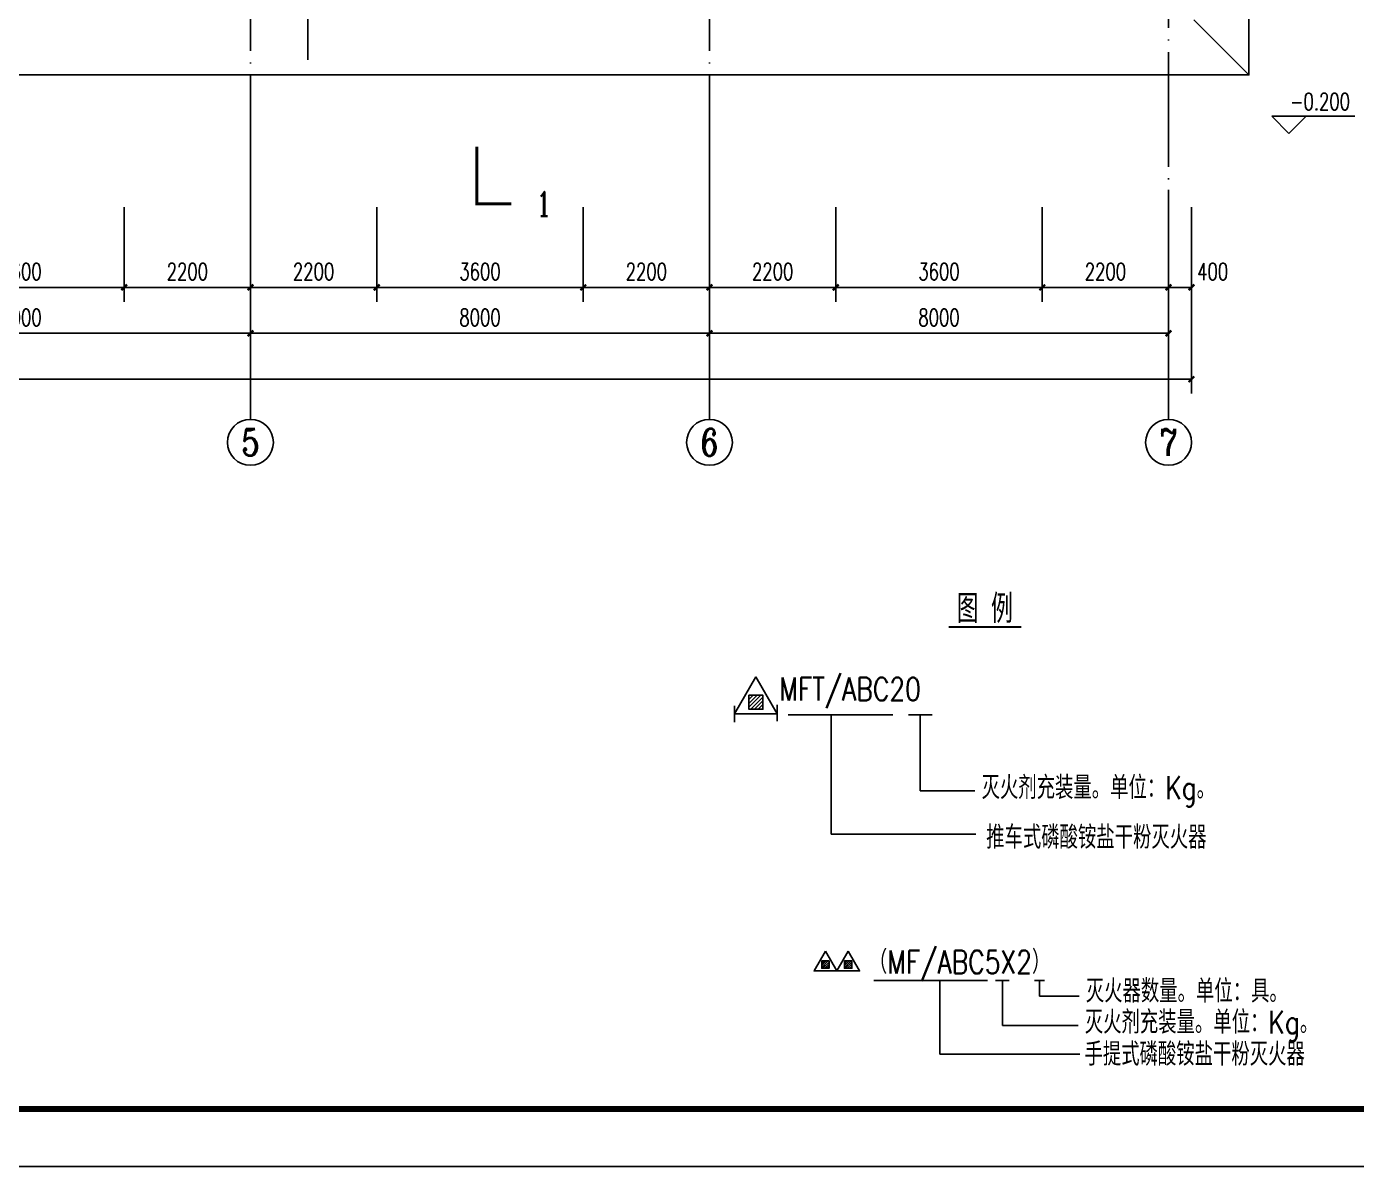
# Model space of a CAD drawing. Extents: x 4579863 to 4663963, y -547270 to -273670.
# Drawn here: x 4620809 to 4643984, y -482037 to -462180 of the extents above; entities that cross this region are included whole.
import ezdxf
from ezdxf.enums import TextEntityAlignment as Align

# ---------------------------------------------------------------- set-up
doc = ezdxf.new("R2010")
doc.units = 0
doc.header["$LTSCALE"] = 1000
doc.header["$MEASUREMENT"] = 0
doc.linetypes.add('DOTE', pattern=[2.42, 2, -0.2, 0.02, -0.2])
doc.layers.get('0').update_dxf_attribs({"linetype": 'CONTINUOUS'})
doc.layers.get('Defpoints').update_dxf_attribs({"linetype": 'CONTINUOUS'})
for name, color, linetype in [('$灭火器', 1, 'CONTINUOUS'), ('3T_BAR', 7, 'CONTINUOUS'), ('AXIS', 3, 'CONTINUOUS'), ('AXIS_TEXT', 7, 'CONTINUOUS'), ('DIM_ELEV', 3, 'CONTINUOUS'), ('DIM_SYMB', 3, 'CONTINUOUS'), ('DOTE', 252, 'CONTINUOUS'), ('gd灭火器', 51, 'CONTINUOUS'), ('PUB_DIM', 3, 'CONTINUOUS'), ('PUB_TEXT', 7, 'CONTINUOUS'), ('PUB_TITLE', 4, 'CONTINUOUS'), ('STAIR', 5, 'CONTINUOUS'), ('TWT_TEXT', 7, 'CONTINUOUS')]:
    doc.layers.add(name, color=color, linetype=linetype)
doc.styles.add('_HZTXT', font='txt.shx', dxfattribs={"width": 0.8, "bigfont": 'HZTXT.shx'})
doc.styles.add('_TCH_AXIS', font='COMPLEX', dxfattribs={"bigfont": 'GBCBIG'})
doc.styles.add('_TCH_DIM', font='SIMPLEX', dxfattribs={"bigfont": 'GBCBIG'})
doc.styles.add('_TCH_DIM_T3', font='SIMPLEX', dxfattribs={"width": 0.705882, "bigfont": 'GBCBIG'})
doc.styles.add('_TCH_LABEL', font='COMPLEX', dxfattribs={"bigfont": 'GBCBIG'})
doc.styles.add('COMPLEX', font='COMPLEX')
doc.styles.add('公司标准', font='sceie.shx', dxfattribs={"width": 0.7, "height": 300, "bigfont": 'sceic.shx'})
doc.dimstyles.new('_TCH_ARCH&&100', dxfattribs={"dimtxt": 297.5, "dimasz": 100, "dimexe": 250, "dimexo": 300, "dimgap": 126.25, "dimtad": 1, "dimdec": 0, "dimzin": 0, "dimdsep": 46, "dimtxsty": '_TCH_DIM_T3', "dimblk": 'ARCHTICK', "dimcen": 0.09, "dimclrt": 7, "dimazin": 2, "dimtfac": 1, "dimtdec": 0, "dimtix": 1, "dimtmove": 2, "dimatfit": 3, "dimfxl": 0, "dimtolj": 1, "dimtzin": 0, "dimarcsym": 0})

# ---------------------------------------------------------------- blocks, each defined once
blk = doc.blocks.new('_ArchTick')
at = {"color": 0, "linetype": 'ByBlock', "const_width": 0.4}
blk.add_lwpolyline([(-0.5, -0.5), (0.5, 0.5)], dxfattribs=at)
blk = doc.blocks.new('*D356')
at = {"layer": 'Defpoints', "color": 0}
for p in [(4618910, -465023), (4622510, -465023), (4622510, -466723)]:
    blk.add_point(p, dxfattribs=at)
at = {"layer": 'PUB_DIM', "color": 0, "lineweight": -2}
for p, q in [((4618910, -465323), (4618910, -466973)), ((4622510, -465323), (4622510, -466973)), ((4618910, -466723), (4622510, -466723))]:
    blk.add_line(p, q, dxfattribs=at)
at = {"layer": 'PUB_DIM', "color": 0, "lineweight": -2, "xscale": 100, "yscale": 100, "zscale": 100, "rotation": 180}
blk.add_blockref('_ArchTick', (4618910, -466723), dxfattribs=at)
at = {"layer": 'PUB_DIM', "color": 0, "lineweight": -2, "xscale": 100, "yscale": 100, "zscale": 100}
blk.add_blockref('_ArchTick', (4622510, -466723), dxfattribs=at)
at = {"layer": 'PUB_DIM', "color": 7, "insert": (4620710, -466448), "char_height": 297.5, "attachment_point": 5, "style": '_TCH_DIM_T3'}
blk.add_mtext('\\A1;3600', dxfattribs=at)
blk = doc.blocks.new('*D357')
at = {"layer": 'Defpoints', "color": 0}
for p in [(4622510, -465023), (4624710, -465023), (4624710, -466723)]:
    blk.add_point(p, dxfattribs=at)
at = {"layer": 'PUB_DIM', "color": 0, "lineweight": -2}
for p, q in [((4622510, -465323), (4622510, -466973)), ((4624710, -465323), (4624710, -466973)), ((4622510, -466723), (4624710, -466723))]:
    blk.add_line(p, q, dxfattribs=at)
at = {"layer": 'PUB_DIM', "color": 0, "lineweight": -2, "xscale": 100, "yscale": 100, "zscale": 100, "rotation": 180}
blk.add_blockref('_ArchTick', (4622510, -466723), dxfattribs=at)
at = {"layer": 'PUB_DIM', "color": 0, "lineweight": -2, "xscale": 100, "yscale": 100, "zscale": 100}
blk.add_blockref('_ArchTick', (4624710, -466723), dxfattribs=at)
at = {"layer": 'PUB_DIM', "color": 7, "insert": (4623610, -466448), "char_height": 297.5, "attachment_point": 5, "style": '_TCH_DIM_T3'}
blk.add_mtext('\\A1;2200', dxfattribs=at)
blk = doc.blocks.new('*D358')
at = {"layer": 'Defpoints', "color": 0}
for p in [(4624710, -465023), (4626910, -465023), (4626910, -466723)]:
    blk.add_point(p, dxfattribs=at)
at = {"layer": 'PUB_DIM', "color": 0, "lineweight": -2}
for p, q in [((4624710, -465323), (4624710, -466973)), ((4626910, -465323), (4626910, -466973)), ((4624710, -466723), (4626910, -466723))]:
    blk.add_line(p, q, dxfattribs=at)
at = {"layer": 'PUB_DIM', "color": 0, "lineweight": -2, "xscale": 100, "yscale": 100, "zscale": 100, "rotation": 180}
blk.add_blockref('_ArchTick', (4624710, -466723), dxfattribs=at)
at = {"layer": 'PUB_DIM', "color": 0, "lineweight": -2, "xscale": 100, "yscale": 100, "zscale": 100}
blk.add_blockref('_ArchTick', (4626910, -466723), dxfattribs=at)
at = {"layer": 'PUB_DIM', "color": 7, "insert": (4625810, -466448), "char_height": 297.5, "attachment_point": 5, "style": '_TCH_DIM_T3'}
blk.add_mtext('\\A1;2200', dxfattribs=at)
blk = doc.blocks.new('*D359')
at = {"layer": 'Defpoints', "color": 0}
for p in [(4626910, -465023), (4630510, -465023), (4630510, -466723)]:
    blk.add_point(p, dxfattribs=at)
at = {"layer": 'PUB_DIM', "color": 0, "lineweight": -2}
for p, q in [((4626910, -465323), (4626910, -466973)), ((4630510, -465323), (4630510, -466973)), ((4626910, -466723), (4630510, -466723))]:
    blk.add_line(p, q, dxfattribs=at)
at = {"layer": 'PUB_DIM', "color": 0, "lineweight": -2, "xscale": 100, "yscale": 100, "zscale": 100, "rotation": 180}
blk.add_blockref('_ArchTick', (4626910, -466723), dxfattribs=at)
at = {"layer": 'PUB_DIM', "color": 0, "lineweight": -2, "xscale": 100, "yscale": 100, "zscale": 100}
blk.add_blockref('_ArchTick', (4630510, -466723), dxfattribs=at)
at = {"layer": 'PUB_DIM', "color": 7, "insert": (4628710, -466448), "char_height": 297.5, "attachment_point": 5, "style": '_TCH_DIM_T3'}
blk.add_mtext('\\A1;3600', dxfattribs=at)
blk = doc.blocks.new('*D360')
at = {"layer": 'Defpoints', "color": 0}
for p in [(4630510, -465023), (4632710, -465023), (4632710, -466723)]:
    blk.add_point(p, dxfattribs=at)
at = {"layer": 'PUB_DIM', "color": 0, "lineweight": -2}
for p, q in [((4630510, -465323), (4630510, -466973)), ((4632710, -465323), (4632710, -466973)), ((4630510, -466723), (4632710, -466723))]:
    blk.add_line(p, q, dxfattribs=at)
at = {"layer": 'PUB_DIM', "color": 0, "lineweight": -2, "xscale": 100, "yscale": 100, "zscale": 100, "rotation": 180}
blk.add_blockref('_ArchTick', (4630510, -466723), dxfattribs=at)
at = {"layer": 'PUB_DIM', "color": 0, "lineweight": -2, "xscale": 100, "yscale": 100, "zscale": 100}
blk.add_blockref('_ArchTick', (4632710, -466723), dxfattribs=at)
at = {"layer": 'PUB_DIM', "color": 7, "insert": (4631610, -466448), "char_height": 297.5, "attachment_point": 5, "style": '_TCH_DIM_T3'}
blk.add_mtext('\\A1;2200', dxfattribs=at)
blk = doc.blocks.new('*D361')
at = {"layer": 'Defpoints', "color": 0}
for p in [(4632710, -465023), (4634910, -465023), (4634910, -466723)]:
    blk.add_point(p, dxfattribs=at)
at = {"layer": 'PUB_DIM', "color": 0, "lineweight": -2}
for p, q in [((4632710, -465323), (4632710, -466973)), ((4634910, -465323), (4634910, -466973)), ((4632710, -466723), (4634910, -466723))]:
    blk.add_line(p, q, dxfattribs=at)
at = {"layer": 'PUB_DIM', "color": 0, "lineweight": -2, "xscale": 100, "yscale": 100, "zscale": 100, "rotation": 180}
blk.add_blockref('_ArchTick', (4632710, -466723), dxfattribs=at)
at = {"layer": 'PUB_DIM', "color": 0, "lineweight": -2, "xscale": 100, "yscale": 100, "zscale": 100}
blk.add_blockref('_ArchTick', (4634910, -466723), dxfattribs=at)
at = {"layer": 'PUB_DIM', "color": 7, "insert": (4633810, -466448), "char_height": 297.5, "attachment_point": 5, "style": '_TCH_DIM_T3'}
blk.add_mtext('\\A1;2200', dxfattribs=at)
blk = doc.blocks.new('*D362')
at = {"layer": 'Defpoints', "color": 0}
for p in [(4634910, -465023), (4638510, -465023), (4638510, -466723)]:
    blk.add_point(p, dxfattribs=at)
at = {"layer": 'PUB_DIM', "color": 0, "lineweight": -2}
for p, q in [((4634910, -465323), (4634910, -466973)), ((4638510, -465323), (4638510, -466973)), ((4634910, -466723), (4638510, -466723))]:
    blk.add_line(p, q, dxfattribs=at)
at = {"layer": 'PUB_DIM', "color": 0, "lineweight": -2, "xscale": 100, "yscale": 100, "zscale": 100, "rotation": 180}
blk.add_blockref('_ArchTick', (4634910, -466723), dxfattribs=at)
at = {"layer": 'PUB_DIM', "color": 0, "lineweight": -2, "xscale": 100, "yscale": 100, "zscale": 100}
blk.add_blockref('_ArchTick', (4638510, -466723), dxfattribs=at)
at = {"layer": 'PUB_DIM', "color": 7, "insert": (4636710, -466448), "char_height": 297.5, "attachment_point": 5, "style": '_TCH_DIM_T3'}
blk.add_mtext('\\A1;3600', dxfattribs=at)
blk = doc.blocks.new('*D363')
at = {"layer": 'Defpoints', "color": 0}
for p in [(4638510, -465023), (4640710, -465023), (4640710, -466723)]:
    blk.add_point(p, dxfattribs=at)
at = {"layer": 'PUB_DIM', "color": 0, "lineweight": -2}
for p, q in [((4638510, -465323), (4638510, -466973)), ((4640710, -465323), (4640710, -466973)), ((4638510, -466723), (4640710, -466723))]:
    blk.add_line(p, q, dxfattribs=at)
at = {"layer": 'PUB_DIM', "color": 0, "lineweight": -2, "xscale": 100, "yscale": 100, "zscale": 100, "rotation": 180}
blk.add_blockref('_ArchTick', (4638510, -466723), dxfattribs=at)
at = {"layer": 'PUB_DIM', "color": 0, "lineweight": -2, "xscale": 100, "yscale": 100, "zscale": 100}
blk.add_blockref('_ArchTick', (4640710, -466723), dxfattribs=at)
at = {"layer": 'PUB_DIM', "color": 7, "insert": (4639610, -466448), "char_height": 297.5, "attachment_point": 5, "style": '_TCH_DIM_T3'}
blk.add_mtext('\\A1;2200', dxfattribs=at)
blk = doc.blocks.new('*D364')
at = {"layer": 'Defpoints', "color": 0}
for p in [(4640710, -465023), (4641110, -465023), (4641110, -466723)]:
    blk.add_point(p, dxfattribs=at)
at = {"layer": 'PUB_DIM', "color": 0, "lineweight": -2}
for p, q in [((4640710, -465323), (4640710, -466973)), ((4641110, -465323), (4641110, -466973)), ((4640710, -466723), (4641110, -466723))]:
    blk.add_line(p, q, dxfattribs=at)
at = {"layer": 'PUB_DIM', "color": 0, "lineweight": -2, "xscale": 100, "yscale": 100, "zscale": 100, "rotation": 180}
blk.add_blockref('_ArchTick', (4640710, -466723), dxfattribs=at)
at = {"layer": 'PUB_DIM', "color": 0, "lineweight": -2, "xscale": 100, "yscale": 100, "zscale": 100}
blk.add_blockref('_ArchTick', (4641110, -466723), dxfattribs=at)
at = {"layer": 'PUB_DIM', "color": 7, "insert": (4641480, -466448), "char_height": 297.5, "attachment_point": 5, "style": '_TCH_DIM_T3'}
blk.add_mtext('\\A1;400', dxfattribs=at)
blk = doc.blocks.new('*D317')
at = {"layer": 'AXIS', "color": 0, "lineweight": -2}
for p, q in [((4616710, -465323), (4616710, -467773)), ((4624710, -465323), (4624710, -467773)), ((4616710, -467523), (4624710, -467523))]:
    blk.add_line(p, q, dxfattribs=at)
at = {"layer": 'Defpoints', "color": 0}
for p in [(4616710, -465023), (4624710, -465023), (4624710, -467523)]:
    blk.add_point(p, dxfattribs=at)
at = {"layer": 'AXIS', "color": 0, "lineweight": -2, "xscale": 100, "yscale": 100, "zscale": 100, "rotation": 180}
blk.add_blockref('_ArchTick', (4616710, -467523), dxfattribs=at)
at = {"layer": 'AXIS', "color": 0, "lineweight": -2, "xscale": 100, "yscale": 100, "zscale": 100}
blk.add_blockref('_ArchTick', (4624710, -467523), dxfattribs=at)
at = {"layer": 'AXIS', "color": 7, "insert": (4620710, -467248), "char_height": 297.5, "attachment_point": 5, "style": '_TCH_DIM_T3'}
blk.add_mtext('\\A1;8000', dxfattribs=at)
blk = doc.blocks.new('*D318')
at = {"layer": 'AXIS', "color": 0, "lineweight": -2}
for p, q in [((4624710, -465323), (4624710, -467773)), ((4632710, -465323), (4632710, -467773)), ((4624710, -467523), (4632710, -467523))]:
    blk.add_line(p, q, dxfattribs=at)
at = {"layer": 'Defpoints', "color": 0}
for p in [(4624710, -465023), (4632710, -465023), (4632710, -467523)]:
    blk.add_point(p, dxfattribs=at)
at = {"layer": 'AXIS', "color": 0, "lineweight": -2, "xscale": 100, "yscale": 100, "zscale": 100, "rotation": 180}
blk.add_blockref('_ArchTick', (4624710, -467523), dxfattribs=at)
at = {"layer": 'AXIS', "color": 0, "lineweight": -2, "xscale": 100, "yscale": 100, "zscale": 100}
blk.add_blockref('_ArchTick', (4632710, -467523), dxfattribs=at)
at = {"layer": 'AXIS', "color": 7, "insert": (4628710, -467248), "char_height": 297.5, "attachment_point": 5, "style": '_TCH_DIM_T3'}
blk.add_mtext('\\A1;8000', dxfattribs=at)
blk = doc.blocks.new('*D319')
at = {"layer": 'AXIS', "color": 0, "lineweight": -2}
for p, q in [((4632710, -465323), (4632710, -467773)), ((4640710, -465323), (4640710, -467773)), ((4632710, -467523), (4640710, -467523))]:
    blk.add_line(p, q, dxfattribs=at)
at = {"layer": 'Defpoints', "color": 0}
for p in [(4632710, -465023), (4640710, -465023), (4640710, -467523)]:
    blk.add_point(p, dxfattribs=at)
at = {"layer": 'AXIS', "color": 0, "lineweight": -2, "xscale": 100, "yscale": 100, "zscale": 100, "rotation": 180}
blk.add_blockref('_ArchTick', (4632710, -467523), dxfattribs=at)
at = {"layer": 'AXIS', "color": 0, "lineweight": -2, "xscale": 100, "yscale": 100, "zscale": 100}
blk.add_blockref('_ArchTick', (4640710, -467523), dxfattribs=at)
at = {"layer": 'AXIS', "color": 7, "insert": (4636710, -467248), "char_height": 297.5, "attachment_point": 5, "style": '_TCH_DIM_T3'}
blk.add_mtext('\\A1;8000', dxfattribs=at)
blk = doc.blocks.new('*D320')
at = {"layer": 'AXIS', "color": 0, "lineweight": -2}
for p, q in [((4592310, -465323), (4592310, -468573)), ((4641110, -465323), (4641110, -468573)), ((4592310, -468323), (4641110, -468323))]:
    blk.add_line(p, q, dxfattribs=at)
at = {"layer": 'Defpoints', "color": 0}
for p in [(4592310, -465023), (4641110, -465023), (4641110, -468323)]:
    blk.add_point(p, dxfattribs=at)
at = {"layer": 'AXIS', "color": 0, "lineweight": -2, "xscale": 100, "yscale": 100, "zscale": 100, "rotation": 180}
blk.add_blockref('_ArchTick', (4592310, -468323), dxfattribs=at)
at = {"layer": 'AXIS', "color": 0, "lineweight": -2, "xscale": 100, "yscale": 100, "zscale": 100}
blk.add_blockref('_ArchTick', (4641110, -468323), dxfattribs=at)
at = {"layer": 'AXIS', "color": 7, "insert": (4616710, -468048), "char_height": 297.5, "attachment_point": 5, "style": '_TCH_DIM_T3'}
blk.add_mtext('\\A1;48800', dxfattribs=at)
blk = doc.blocks.new('_AXISO')
blk.add_circle((0, 0), 0.5)
at = {"layer": 'AXIS_TEXT', "style": 'COMPLEX', "width": 1.041667}
blk.add_attdef('A', text='', height=0.56, dxfattribs=at).set_placement((-0.25, -0.28), (0.25, -0.28), align=Align.FIT)
blk = doc.blocks.new('$Attachment$00000214')
h = blk.add_hatch()
h.set_pattern_fill('ANSI31', color=256, scale=200, style=0)
h.set_pattern_definition([(45, (-38543.802, -6842.639), (-17.67767, 17.67767), [])])
h.paths.add_polyline_path([(-65, 2), (65, 2), (65, -128), (-65, -128)])
for points in [[(0, 172), (-198, -172), (198, -172)], [(-65, 2), (65, 2), (65, -128), (-65, -128)]]:
    blk.add_lwpolyline(points, close=True)

msp = doc.modelspace()

# ---------------------------------------------------------------- hatches: boundary and pattern name
h = msp.add_hatch()
h.set_pattern_fill('ANSI31', color=3, scale=200, angle=360, style=0)
h.set_pattern_definition([(45, (4596186.577, -485300.616), (-17.67767, 17.67767), [])])
h.paths.add_polyline_path([(4634665.5, -478456), (4634795.3, -478456), (4634795.3, -478585.9), (4634665.5, -478585.9)])
h = msp.add_hatch()
h.set_pattern_fill('ANSI31', color=3, scale=200, angle=360, style=0)
h.set_pattern_definition([(45, (4596583.35, -485300.616), (-17.67767, 17.67767), [])])
h.paths.add_polyline_path([(4635062.2, -478456), (4635192.1, -478456), (4635192.1, -478585.9), (4635062.2, -478585.9)])

# ---------------------------------------------------------------- linework, layer by layer
for p, q in [((4633147.6, -474298.3), (4633147.6, -474010.7)), ((4633886.7, -474283), (4633886.7, -473995.4)), ((4636179.9, -474171.2), (4636588, -474171.2)), ((4637696.2, -478801), (4637930.5, -478801)), ((4638372.3, -478801), (4638550.3, -478801))]:
    msp.add_line(p, q)
at = {"color": 3}
for points in [[(4634730.4, -478286.2), (4634532, -478629.8), (4634928.8, -478629.8)], [(4635127.2, -478286.2), (4634928.8, -478629.8), (4635325.5, -478629.8)], [(4634665.5, -478456), (4634795.3, -478456), (4634795.3, -478585.9), (4634665.5, -478585.9)], [(4635062.2, -478456), (4635192.1, -478456), (4635192.1, -478585.9), (4635062.2, -478585.9)]]:
    msp.add_lwpolyline(points, close=True, dxfattribs=at)
at = {"layer": '3T_BAR'}
for p, q in [((4634083.9, -474171.2), (4635903.7, -474171.2)), ((4634830.3, -474171.2), (4634830.3, -476248.4)), ((4636384, -474171.2), (4636384, -475495)), ((4636384, -475495), (4637336.6, -475495)), ((4634830.3, -476248.4), (4637353.5, -476248.4))]:
    msp.add_line(p, q, dxfattribs=at)
at = {"layer": 'AXIS', "color": 0}
for p, q in [((4624710, -465022.9), (4624710, -469022.9)), ((4632710, -465022.9), (4632710, -469022.9)), ((4640710, -465022.9), (4640710, -469022.9))]:
    msp.add_line(p, q, dxfattribs=at)
at = {"layer": 'DIM_ELEV'}
for p, q in [((4642808.6, -464039.4), (4642508.6, -463739.4)), ((4642508.6, -463739.4), (4643958.6, -463739.4)), ((4642808.6, -464039.4), (4643108.6, -463739.4))]:
    msp.add_line(p, q, dxfattribs=at)
at = {"layer": 'DIM_SYMB', "color": 0, "const_width": 50}
msp.add_lwpolyline([(4628656.3, -464268.8), (4628656.3, -465268.8), (4629256.3, -465268.8)], dxfattribs=at)
at = {"layer": 'DIM_SYMB', "color": 9, "const_width": 35}
msp.add_lwpolyline([(4636880.8, -472641.6), (4638142.9, -472641.6)], dxfattribs=at)
at = {"layer": 'DOTE', "linetype": 'DOTE'}
for p, q in [((4624710, -465022.9), (4624710, -438422.9)), ((4632710, -465022.9), (4632710, -438422.9)), ((4640710, -438422.9), (4640710, -465022.9)), ((4625710, -462760.7), (4625710, -460932.4))]:
    msp.add_line(p, q, dxfattribs=at)
at = {"layer": 'gd灭火器', "color": 7}
for p, q in [((4635573.3, -478801), (4637553.5, -478801)), ((4636723.5, -478801), (4636723.5, -480082.8)), ((4637813.7, -478801), (4637813.7, -479581.5)), ((4638461.3, -478801), (4638461.3, -479071.3)), ((4638461.3, -479071.3), (4639151.6, -479071.3)), ((4637813.7, -479581.5), (4639135.5, -479581.5)), ((4636723.5, -480082.8), (4639166.4, -480082.8))]:
    msp.add_line(p, q, dxfattribs=at)
at = {"layer": 'PUB_TITLE', "color": 4}
msp.add_lwpolyline([(4579862.8, -482036.7), (4663962.8, -482036.7), (4663962.8, -422636.7), (4579862.8, -422636.7)], close=True, dxfattribs=at)
at = {"layer": 'PUB_TITLE', "color": 4, "const_width": 100}
msp.add_lwpolyline([(4582362.8, -481036.7), (4662962.8, -481036.7), (4662962.8, -423636.7), (4582362.8, -423636.7)], close=True, dxfattribs=at)
at = {"layer": 'STAIR'}
msp.add_line((4641150, -462062.9), (4642110, -463022.9), dxfattribs=at)
msp.add_lwpolyline([(4615960, -463022.9), (4642110, -463022.9), (4642110, -454972.9)], dxfattribs=at)

# ---------------------------------------------------------------- block references
at = {"layer": 'AXIS', "color": 0}
ref = msp.add_blockref('_AXISO', (4624710, -469422.9), dxfattribs=dict(at, xscale=800, yscale=800, zscale=800))
ref.add_attrib('A', '5', dxfattribs={"layer": 'AXIS_TEXT', "color": 0, "height": 465.9, "style": '_TCH_AXIS'}).set_placement((4624554.7, -469655.9), (4624865.3, -469655.9), align=Align.FIT)
ref = msp.add_blockref('_AXISO', (4632710, -469422.9), dxfattribs=dict(at, xscale=800, yscale=800, zscale=800))
ref.add_attrib('A', '6', dxfattribs={"layer": 'AXIS_TEXT', "color": 0, "height": 465.9, "style": '_TCH_AXIS'}).set_placement((4632554.7, -469655.9), (4632865.3, -469655.9), align=Align.FIT)
ref = msp.add_blockref('_AXISO', (4640710, -469422.9), dxfattribs=dict(at, xscale=800, yscale=800, zscale=800))
ref.add_attrib('A', '7', dxfattribs={"layer": 'AXIS_TEXT', "color": 0, "height": 465.9, "style": '_TCH_AXIS'}).set_placement((4640554.7, -469655.9), (4640865.3, -469655.9), align=Align.FIT)
at = {"layer": 'TWT_TEXT', "xscale": 1.875, "yscale": 1.875, "zscale": 1.875}
msp.add_blockref('$Attachment$00000214', (4633519.1, -473832.2), dxfattribs=at)

# ---------------------------------------------------------------- texts
at = {"layer": '$灭火器', "style": '_HZTXT', "width": 0.8}
for s, p in [('MFT/ABC20', (4633925.4, -473920.9)), ('（MF/ABC5X2）', (4635487.2, -478676.2))]:
    msp.add_text(s, height=400, dxfattribs=at).set_placement(p)
at = {"style": '_HZTXT', "width": 0.8}
for s, p in [('灭火剂充装量。单位：Kg。', (4637452, -475637.3)), ('推车式磷酸铵盐干粉灭火器', (4637531.8, -476502.5)), ('灭火器数量。单位：具。 ', (4639268.1, -479182.1)), ('灭火剂充装量。单位：Kg。', (4639250.9, -479723.7)), ('手提式磷酸铵盐干粉灭火器', (4639245.2, -480281.4))]:
    msp.add_text(s, height=400, dxfattribs=at).set_placement(p)
at = {"layer": 'PUB_TEXT', "style": '_TCH_DIM', "width": 0.705882}
msp.add_text('-0.200', height=297.5, dxfattribs=at).set_placement((4642828.6, -463634.4))
at = {"layer": 'PUB_TEXT', "color": 0, "style": '_TCH_LABEL', "width": 0.705882}
msp.add_text('1', height=425, dxfattribs=at).set_placement((4629692, -465481.3))
at = {"layer": 'TWT_TEXT', "color": 7, "style": '公司标准', "width": 0.8}
msp.add_text('图 例', height=500, dxfattribs=at).set_placement((4637019.7, -472571.1))

# ---------------------------------------------------------------- dimensions: what is measured, and where the dimension line sits
at = {"layer": 'AXIS', "color": 0}
for p1, p2, distance, picture, middle in [((4592310, -465022.9), (4641110, -465022.9), -3300, '*D320', (4616710, -468047.9)), ((4616710, -465022.9), (4624710, -465022.9), -2500, '*D317', (4620710, -467247.9)), ((4624710, -465022.9), (4632710, -465022.9), -2500, '*D318', (4628710, -467247.9)), ((4632710, -465022.9), (4640710, -465022.9), -2500, '*D319', (4636710, -467247.9))]:
    dim = msp.add_aligned_dim(p1=p1, p2=p2, distance=distance, dimstyle='_TCH_ARCH&&100', dxfattribs=at)
    dim.commit()
    dim.dimension.update_dxf_attribs({"geometry": picture, "text_midpoint": middle})
at = {"layer": 'PUB_DIM', "color": 0}
for p1, p2, picture, middle in [((4618910, -465022.9), (4622510, -465022.9), '*D356', (4620710, -466447.9)), ((4622510, -465022.9), (4624710, -465022.9), '*D357', (4623610, -466447.9)), ((4624710, -465022.9), (4626910, -465022.9), '*D358', (4625810, -466447.9)), ((4626910, -465022.9), (4630510, -465022.9), '*D359', (4628710, -466447.9)), ((4630510, -465022.9), (4632710, -465022.9), '*D360', (4631610, -466447.9)), ((4632710, -465022.9), (4634910, -465022.9), '*D361', (4633810, -466447.9)), ((4634910, -465022.9), (4638510, -465022.9), '*D362', (4636710, -466447.9)), ((4638510, -465022.9), (4640710, -465022.9), '*D363', (4639610, -466447.9))]:
    dim = msp.add_aligned_dim(p1=p1, p2=p2, distance=-1700, dimstyle='_TCH_ARCH&&100', dxfattribs=at)
    dim.commit()
    dim.dimension.update_dxf_attribs({"geometry": picture, "text_midpoint": middle})
dim = msp.add_linear_dim(base=(4641110, -466722.9), p1=(4640710, -465022.9), p2=(4641110, -465022.9), angle=360, dimstyle='_TCH_ARCH&&100', dxfattribs=at)
dim.commit()
dim.dimension.update_dxf_attribs({"geometry": '*D364', "text_midpoint": (4641480, -466447.9), "dimtype": 161})

doc.saveas('drawing.dxf')
